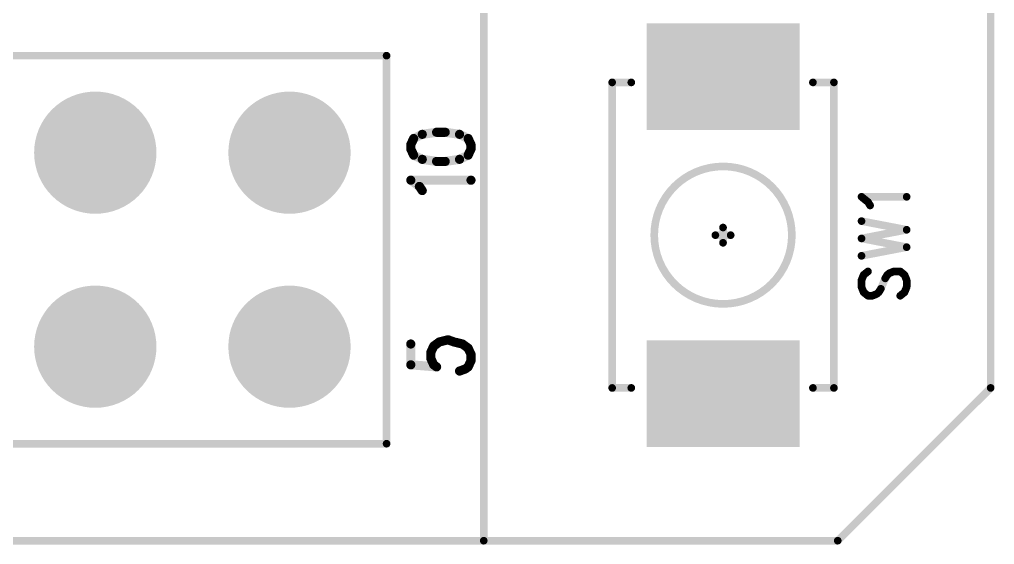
# Model space of a CAD drawing. Extents: x 100 to 128.6, y 94 to 134.1.
# Drawn here: x 115.8 to 128.55, y 99.95 to 106.82 of the extents above; entities that cross this region are included whole.
import ezdxf

# ---------------------------------------------------------------- set-up
doc = ezdxf.new("R2010")
doc.units = 0
doc.layers.get('0').update_dxf_attribs({"linetype": 'CONTINUOUS'})
doc.layers.add('MASK-TOP_PHO', color=10, linetype='CONTINUOUS')
doc.layers.add('SILK-TOP_PHO', color=9, linetype='CONTINUOUS')

# ---------------------------------------------------------------- blocks, each defined once
blk = doc.blocks.new('ROUND_1')
at = {"const_width": 0.050038}
blk.add_lwpolyline([(-0.025018, 0, 1), (0.025018, 0, 1)], format="xyb", close=True, dxfattribs=at)
blk = doc.blocks.new('ROUND_114')
at = {"const_width": 0.059944}
blk.add_lwpolyline([(-0.029972, 0, 1), (0.029972, 0, 1)], format="xyb", close=True, dxfattribs=at)
blk = doc.blocks.new('ROUND_49')
at = {"const_width": 0.799972}
blk.add_lwpolyline([(-0.399986, 0, 1), (0.399986, 0, 1)], format="xyb", close=True, dxfattribs=at)
blk = doc.blocks.new('SQUARE_132')
blk.add_solid([(0.700024, 0.700024), (0.700024, -0.700024), (-0.700024, 0.700024), (-0.700024, -0.700024)])

msp = doc.modelspace()

# ---------------------------------------------------------------- linework, layer by layer
at = {"layer": 'MASK-TOP_PHO'}
for points, const_width in [([(128.500124, 102.00005), (128.500124, 131.99999)], 0.100076), ([(124.70003, 106.074972), (125.299978, 106.074972)], 1.400048), ([(124.70003, 101.92512), (125.299978, 101.92512)], 1.400048), ([(126.499874, 100.000054), (128.500124, 102.00005)], 0.100076), ([(102.00005, 100.000054), (126.499874, 100.000054)], 0.100076)]:
    msp.add_lwpolyline(points, dxfattribs=dict(at, const_width=const_width))
at = {"layer": 'SILK-TOP_PHO'}
for points, const_width in [([(128.500124, 102.00005), (128.500124, 131.99999)], 0.100076), ([(121.869962, 107.620054), (121.869962, 100.000054)], 0.100076), ([(107.899962, 106.350054), (120.599962, 106.350054)], 0.100076), ([(120.599962, 106.350054), (120.599962, 101.270054)], 0.100076), ([(123.800108, 106.000042), (123.549918, 106.000042)], 0.100076), ([(123.549918, 106.000042), (123.549918, 102.00005)], 0.100076), ([(126.175008, 106.000042), (126.45009, 106.000042)], 0.100076), ([(126.45009, 106.000042), (126.45009, 102.00005)], 0.100076), ([(121.066306, 105.320084), (120.953784, 105.265474)], 0.119888), ([(121.253758, 105.347262), (121.066306, 105.320084)], 0.119888), ([(121.36628, 105.347262), (121.253758, 105.347262)], 0.119888), ([(121.553732, 105.320084), (121.36628, 105.347262)], 0.119888), ([(121.666254, 105.265474), (121.553732, 105.320084)], 0.119888), ([(120.953784, 105.265474), (120.916192, 105.183686)], 0.119888), ([(120.916192, 105.183686), (120.916192, 105.129076)], 0.119888), ([(121.703846, 105.183686), (121.666254, 105.265474)], 0.119888), ([(121.703846, 105.129076), (121.703846, 105.183686)], 0.119888), ([(120.916192, 105.129076), (120.953784, 105.047288)], 0.119888), ([(120.953784, 105.047288), (121.066306, 104.992678)], 0.119888), ([(121.553732, 104.992678), (121.666254, 105.047288)], 0.119888), ([(121.666254, 105.047288), (121.703846, 105.129076)], 0.119888), ([(121.066306, 104.992678), (121.253758, 104.9655)], 0.119888), ([(121.253758, 104.9655), (121.36628, 104.9655)], 0.119888), ([(121.36628, 104.9655), (121.553732, 104.992678)], 0.119888), ([(121.028714, 104.638094), (120.916192, 104.719882)], 0.119888), ([(120.916192, 104.719882), (121.703846, 104.719882)], 0.119888), ([(121.066306, 104.583738), (121.028714, 104.638094)], 0.119888), ([(126.895352, 104.434132), (126.811024, 104.502204)], 0.100076), ([(126.811024, 104.502204), (127.401574, 104.502204)], 0.100076), ([(126.923546, 104.388666), (126.895352, 104.434132)], 0.100076), ([(126.811024, 104.184196), (127.401574, 104.070404)], 0.100076), ([(125.000004, 104.100122), (125.000004, 103.89997)], 0.100076), ([(126.811024, 103.956866), (127.401574, 104.070404)], 0.100076), ([(125.10008, 104.000046), (124.899928, 104.000046)], 0.100076), ([(126.811024, 103.956866), (127.401574, 103.843074)], 0.100076), ([(126.811024, 103.729536), (127.401574, 103.843074)], 0.100076), ([(126.895352, 103.525066), (126.838964, 103.4796)], 0.100076), ([(127.148336, 103.4796), (127.17653, 103.502206)], 0.100076), ([(127.17653, 103.502206), (127.232918, 103.525066)], 0.100076), ([(127.232918, 103.525066), (127.317246, 103.525066)], 0.100076), ([(127.317246, 103.525066), (127.37338, 103.4796)], 0.100076), ([(126.838964, 103.4796), (126.811024, 103.411274)], 0.100076), ([(126.811024, 103.411274), (126.811024, 103.320342)], 0.100076), ([(127.064008, 103.297736), (127.120396, 103.434134)], 0.100076), ([(127.120396, 103.434134), (127.148336, 103.4796)], 0.100076), ([(127.37338, 103.4796), (127.401574, 103.411274)], 0.100076), ([(127.401574, 103.411274), (127.401574, 103.320342)], 0.100076), ([(126.811024, 103.320342), (126.838964, 103.25227)], 0.100076), ([(126.838964, 103.25227), (126.895352, 103.206804)], 0.100076), ([(127.007874, 103.229664), (127.035814, 103.25227)], 0.100076), ([(127.035814, 103.25227), (127.064008, 103.297736)], 0.100076), ([(127.37338, 103.25227), (127.317246, 103.206804)], 0.100076), ([(127.401574, 103.320342), (127.37338, 103.25227)], 0.100076), ([(126.895352, 103.206804), (126.951486, 103.206804)], 0.100076), ([(126.951486, 103.206804), (127.007874, 103.229664)], 0.100076), ([(121.216166, 102.548182), (121.29135, 102.602792)], 0.119888), ([(121.29135, 102.602792), (121.403872, 102.62997)], 0.119888), ([(121.403872, 102.62997), (121.478802, 102.602792)], 0.119888), ([(121.478802, 102.602792), (121.591324, 102.57536)], 0.119888), ([(120.916192, 102.57536), (120.916192, 102.302818)], 0.119888), ([(121.178828, 102.466394), (121.216166, 102.548182)], 0.119888), ([(121.178828, 102.384606), (121.178828, 102.466394)], 0.119888), ([(121.591324, 102.57536), (121.666254, 102.521004)], 0.119888), ([(121.666254, 102.521004), (121.703846, 102.439216)], 0.119888), ([(121.216166, 102.302818), (121.178828, 102.384606)], 0.119888), ([(121.703846, 102.357174), (121.666254, 102.275386)], 0.119888), ([(121.703846, 102.439216), (121.703846, 102.357174)], 0.119888), ([(120.916192, 102.302818), (121.253758, 102.275386)], 0.119888), ([(121.253758, 102.275386), (121.216166, 102.302818)], 0.119888), ([(121.628662, 102.248208), (121.553732, 102.22103)], 0.119888), ([(121.666254, 102.275386), (121.628662, 102.248208)], 0.119888), ([(123.549918, 102.00005), (123.800108, 102.00005)], 0.100076), ([(126.45009, 102.00005), (126.175008, 102.00005)], 0.100076), ([(126.499874, 100.000054), (128.500124, 102.00005)], 0.100076), ([(120.599962, 101.270054), (107.899962, 101.270054)], 0.100076), ([(102.00005, 100.000054), (126.499874, 100.000054)], 0.100076), ([(121.869962, 100.000054), (106.629962, 100.000054)], 0.100076)]:
    msp.add_lwpolyline(points, dxfattribs=dict(at, const_width=const_width))
at = {"layer": 'SILK-TOP_PHO', "const_width": 0.100076}
msp.add_lwpolyline([(124.100082, 104.000046, 1), (125.899926, 104.000046, 1)], format="xyb", close=True, dxfattribs=at)

# ---------------------------------------------------------------- block references
at = {"layer": 'MASK-TOP_PHO'}
for name, p in [('SQUARE_132', (124.70003, 106.074972)), ('SQUARE_132', (125.299978, 106.074972)), ('ROUND_49', (116.789962, 105.080054)), ('ROUND_49', (119.329962, 105.080054)), ('ROUND_49', (116.789962, 102.540054)), ('ROUND_49', (119.329962, 102.540054)), ('SQUARE_132', (124.70003, 101.92512)), ('SQUARE_132', (125.299978, 101.92512)), ('ROUND_1', (128.500124, 102.00005)), ('ROUND_1', (126.499874, 100.000054))]:
    msp.add_blockref(name, p, dxfattribs=at)
at = {"layer": 'SILK-TOP_PHO'}
for name, p in [('ROUND_1', (120.599962, 106.350054)), ('ROUND_1', (123.549918, 106.000042)), ('ROUND_1', (123.800108, 106.000042)), ('ROUND_1', (126.175008, 106.000042)), ('ROUND_1', (126.45009, 106.000042)), ('ROUND_114', (121.066306, 105.320084)), ('ROUND_114', (121.253758, 105.347262)), ('ROUND_114', (121.36628, 105.347262)), ('ROUND_114', (121.553732, 105.320084)), ('ROUND_114', (120.916192, 105.183686)), ('ROUND_114', (120.953784, 105.265474)), ('ROUND_114', (121.666254, 105.265474)), ('ROUND_114', (121.703846, 105.183686)), ('ROUND_114', (120.916192, 105.129076)), ('ROUND_114', (120.916192, 105.129076)), ('ROUND_114', (120.953784, 105.047288)), ('ROUND_114', (121.666254, 105.047288)), ('ROUND_114', (121.703846, 105.129076)), ('ROUND_114', (121.066306, 104.992678)), ('ROUND_114', (121.253758, 104.9655)), ('ROUND_114', (121.36628, 104.9655)), ('ROUND_114', (121.553732, 104.992678)), ('ROUND_114', (120.916192, 104.719882)), ('ROUND_114', (121.028714, 104.638094)), ('ROUND_114', (121.703846, 104.719882)), ('ROUND_114', (121.066306, 104.583738)), ('ROUND_1', (126.811024, 104.502204)), ('ROUND_1', (126.895352, 104.434132)), ('ROUND_1', (126.923546, 104.388666)), ('ROUND_1', (127.401574, 104.502204)), ('ROUND_1', (126.811024, 104.184196)), ('ROUND_1', (125.000004, 104.100122)), ('ROUND_1', (127.401574, 104.070404)), ('ROUND_1', (127.401574, 104.070404)), ('ROUND_1', (124.899928, 104.000046)), ('ROUND_1', (125.000004, 103.89997)), ('ROUND_1', (125.10008, 104.000046)), ('ROUND_1', (126.811024, 103.956866)), ('ROUND_1', (126.811024, 103.956866)), ('ROUND_1', (127.401574, 103.843074)), ('ROUND_1', (127.401574, 103.843074)), ('ROUND_1', (126.811024, 103.729536)), ('ROUND_1', (126.895352, 103.525066)), ('ROUND_1', (127.17653, 103.502206)), ('ROUND_1', (127.232918, 103.525066)), ('ROUND_1', (127.317246, 103.525066)), ('ROUND_1', (126.811024, 103.411274)), ('ROUND_1', (126.838964, 103.4796)), ('ROUND_1', (127.120396, 103.434134)), ('ROUND_1', (127.148336, 103.4796)), ('ROUND_1', (127.37338, 103.4796)), ('ROUND_1', (127.401574, 103.411274)), ('ROUND_1', (126.811024, 103.320342)), ('ROUND_1', (126.838964, 103.25227)), ('ROUND_1', (127.035814, 103.25227)), ('ROUND_1', (127.064008, 103.297736)), ('ROUND_1', (127.37338, 103.25227)), ('ROUND_1', (127.401574, 103.320342)), ('ROUND_1', (126.895352, 103.206804)), ('ROUND_1', (126.951486, 103.206804)), ('ROUND_1', (127.007874, 103.229664)), ('ROUND_1', (127.317246, 103.206804)), ('ROUND_114', (121.29135, 102.602792)), ('ROUND_114', (121.403872, 102.62997)), ('ROUND_114', (121.478802, 102.602792)), ('ROUND_114', (120.916192, 102.57536)), ('ROUND_114', (121.178828, 102.466394)), ('ROUND_114', (121.216166, 102.548182)), ('ROUND_114', (121.591324, 102.57536)), ('ROUND_114', (121.666254, 102.521004)), ('ROUND_114', (121.178828, 102.384606)), ('ROUND_114', (121.703846, 102.439216)), ('ROUND_114', (121.703846, 102.357174)), ('ROUND_114', (120.916192, 102.302818)), ('ROUND_114', (121.216166, 102.302818)), ('ROUND_114', (121.253758, 102.275386)), ('ROUND_114', (121.553732, 102.22103)), ('ROUND_114', (121.628662, 102.248208)), ('ROUND_114', (121.666254, 102.275386)), ('ROUND_1', (123.549918, 102.00005)), ('ROUND_1', (123.800108, 102.00005)), ('ROUND_1', (126.175008, 102.00005)), ('ROUND_1', (126.45009, 102.00005)), ('ROUND_1', (128.500124, 102.00005)), ('ROUND_1', (120.599962, 101.270054)), ('ROUND_1', (121.869962, 100.000054)), ('ROUND_1', (126.499874, 100.000054))]:
    msp.add_blockref(name, p, dxfattribs=at)

doc.saveas('drawing.dxf')
